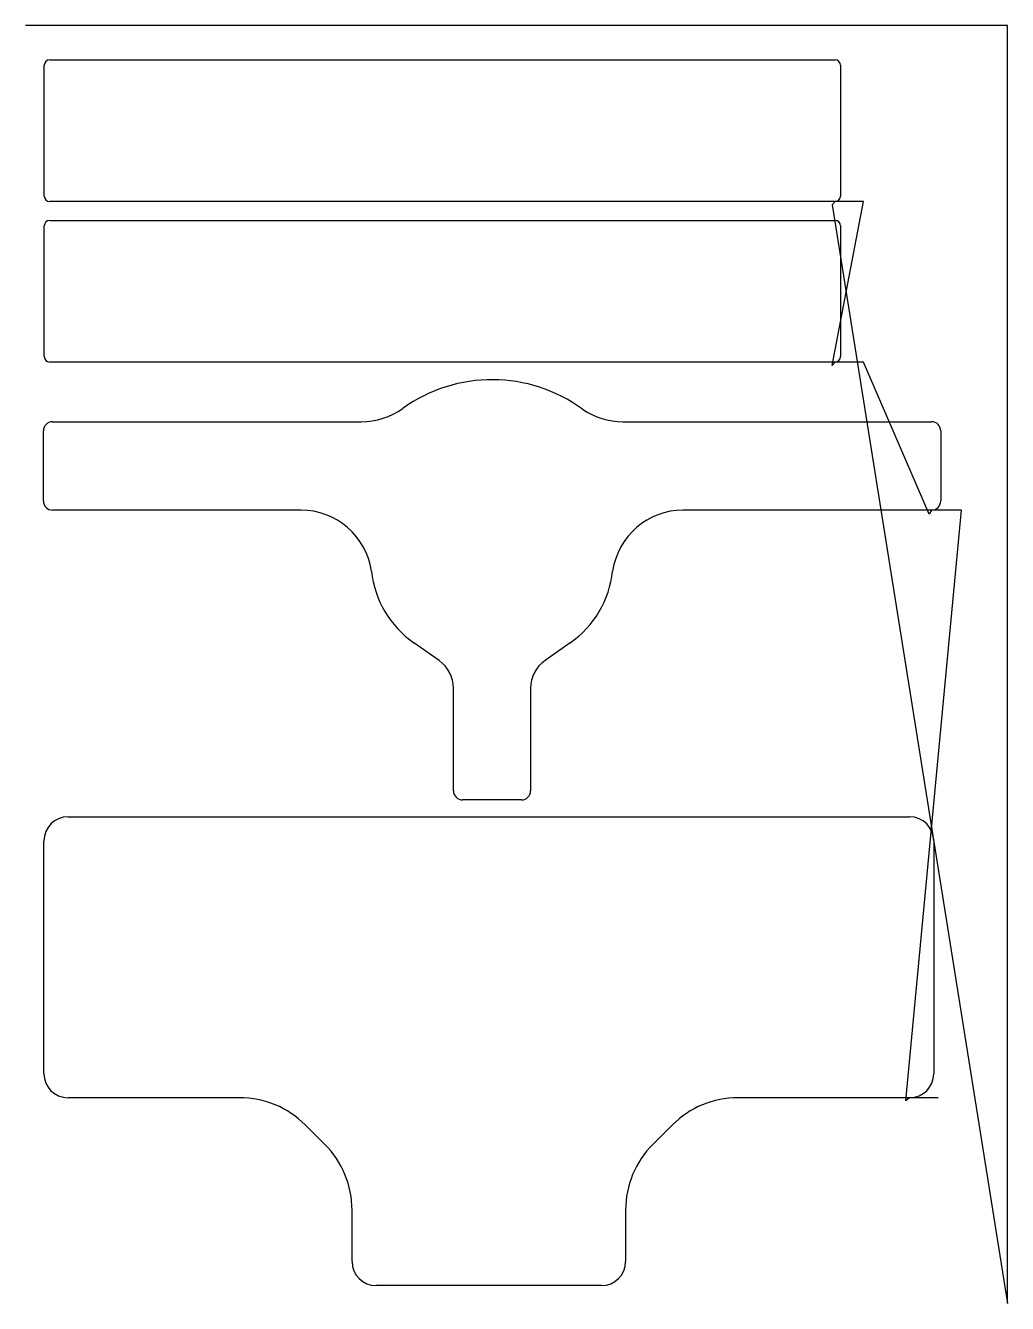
# Model space of a CAD drawing. Header units: metres. Extents: x 782 to 1832, y 0 to 1367.
import ezdxf

# ---------------------------------------------------------------- set-up
doc = ezdxf.new("R2010")
doc.units = ezdxf.units.M

msp = doc.modelspace()

# ---------------------------------------------------------------- linework, layer by layer
at = {"layer": 'TOOL_0'}
for p, q in [((783.432, 1366.871), (782.432, 1366.871)), ((1832.401, 1366.871), (783.432, 1366.871)), ((1832.401, 1.001), (1832.401, 1366.871)), ((808.21, 1330.244), (1648.21, 1330.244)), ((802.46, 1184.494), (802.46, 1324.494)), ((1653.96, 1324.494), (1653.96, 1184.494)), ((1648.21, 1178.744), (808.21, 1178.744)), ((1648.21, 1178.744), (1644.899, 1175.096)), ((1644.9, 1003.314), (1678.613, 1178.744)), ((1678.613, 1178.744), (1648.21, 1178.744)), ((1644.899, 1175.096), (1832.401, 0.001)), ((802.461, 1012.712), (802.461, 1152.712)), ((808.211, 1158.462), (1648.211, 1158.462)), ((1653.961, 1152.712), (1653.961, 1012.712)), ((1648.211, 1006.962), (808.211, 1006.962)), ((1648.211, 1006.962), (1644.9, 1003.314)), ((1678.614, 1006.962), (1648.211, 1006.962)), ((1748.725, 844.284), (1678.614, 1006.962)), ((801.524, 858.344), (801.524, 933.344)), ((811.274, 943.094), (1141.363, 943.094)), ((1421.183, 943.095), (1751.273, 943.095)), ((1761.023, 933.345), (1761.023, 858.345)), ((1076.874, 848.594), (811.274, 848.594)), ((1751.272, 848.595), (1485.672, 848.595)), ((1723.66, 216.85), (1783.374, 848.595)), ((1751.273, 848.595), (1748.725, 844.284)), ((1783.374, 848.595), (1751.272, 848.595)), ((1224.589, 687.714), (1197.62, 706.63)), ((1364.926, 706.63), (1337.957, 687.714)), ((1240.023, 548.344), (1240.023, 658.036)), ((1322.523, 658.036), (1322.523, 548.344)), ((1312.773, 538.594), (1249.773, 538.594)), ((827.827, 520.522), (1727.827, 520.522)), ((802.077, 245.772), (802.077, 494.772)), ((1753.577, 494.772), (1753.577, 245.772)), ((1011.406, 220.022), (827.827, 220.022)), ((1727.827, 220.022), (1544.248, 220.022)), ((1727.827, 220.022), (1723.66, 216.85)), ((1758.428, 220.022), (1727.827, 220.022)), ((1102.507, 170.031), (1081.586, 190.952)), ((1474.068, 190.952), (1453.147, 170.031)), ((1131.577, 44.772), (1131.577, 99.851)), ((1424.077, 99.851), (1424.077, 44.772)), ((1398.327, 19.022), (1157.327, 19.022)), ((1832.401, 0.001), (1832.401, 1.001)), ((1832.401, 1.001), (1832.401, 0.001)), ((1832.401, 0.001), (1832.401, 1.001))]:
    msp.add_line(p, q, dxfattribs=at)
for centre, radius, start, end in [((808.21, 1324.494), 5.75, 90, 180), ((1648.21, 1324.494), 5.75, 0, 90), ((808.21, 1184.494), 5.75, 180, 270), ((1648.21, 1184.494), 5.75, 270, 0), ((808.211, 1152.712), 5.75, 90, 180), ((1648.211, 1152.712), 5.75, 0, 90), ((808.211, 1012.712), 5.75, 180, 270), ((1648.211, 1012.712), 5.75, 270, 0), ((1281.296, 824.245), 163.844, 53.775095, 125.645445), ((1141.363, 1019.344), 76.25, 270, 305.65866), ((1421.215, 1019.446), 76.351, 235.638072, 269.975986), ((811.274, 933.344), 9.75, 90, 180), ((1751.273, 933.345), 9.75, 0, 90), ((811.274, 858.344), 9.75, 180, 270), ((1076.861, 772.329), 76.265, 8.330908, 89.990233), ((1485.685, 772.33), 76.265, 90.009767, 171.669835), ((1751.273, 858.345), 9.75, 270, 0), ((1259.681, 795.002), 107.987, 186.178886, 234.920785), ((1302.866, 795.003), 107.986, 305.078476, 353.820529), ((1203.734, 658.016), 36.289, 0.031577, 54.922094), ((1358.812, 658.016), 36.289, 125.077906, 179.968423), ((1249.773, 548.344), 9.75, 180, 270), ((1312.773, 548.344), 9.75, 270, 0), ((827.827, 494.772), 25.75, 90, 180), ((1727.827, 494.772), 25.75, 0, 90), ((827.827, 245.772), 25.75, 180, 270), ((1727.827, 245.772), 25.75, 270, 0), ((1011.406, 120.772), 99.25, 45, 90), ((1544.248, 120.772), 99.25, 90, 135), ((1032.327, 99.851), 99.25, 0, 45), ((1523.327, 99.851), 99.25, 135, 180), ((1157.327, 44.772), 25.75, 180, 270), ((1398.327, 44.772), 25.75, 270, 0)]:
    msp.add_arc(centre, radius, start, end, dxfattribs=at)

doc.saveas('drawing.dxf')
